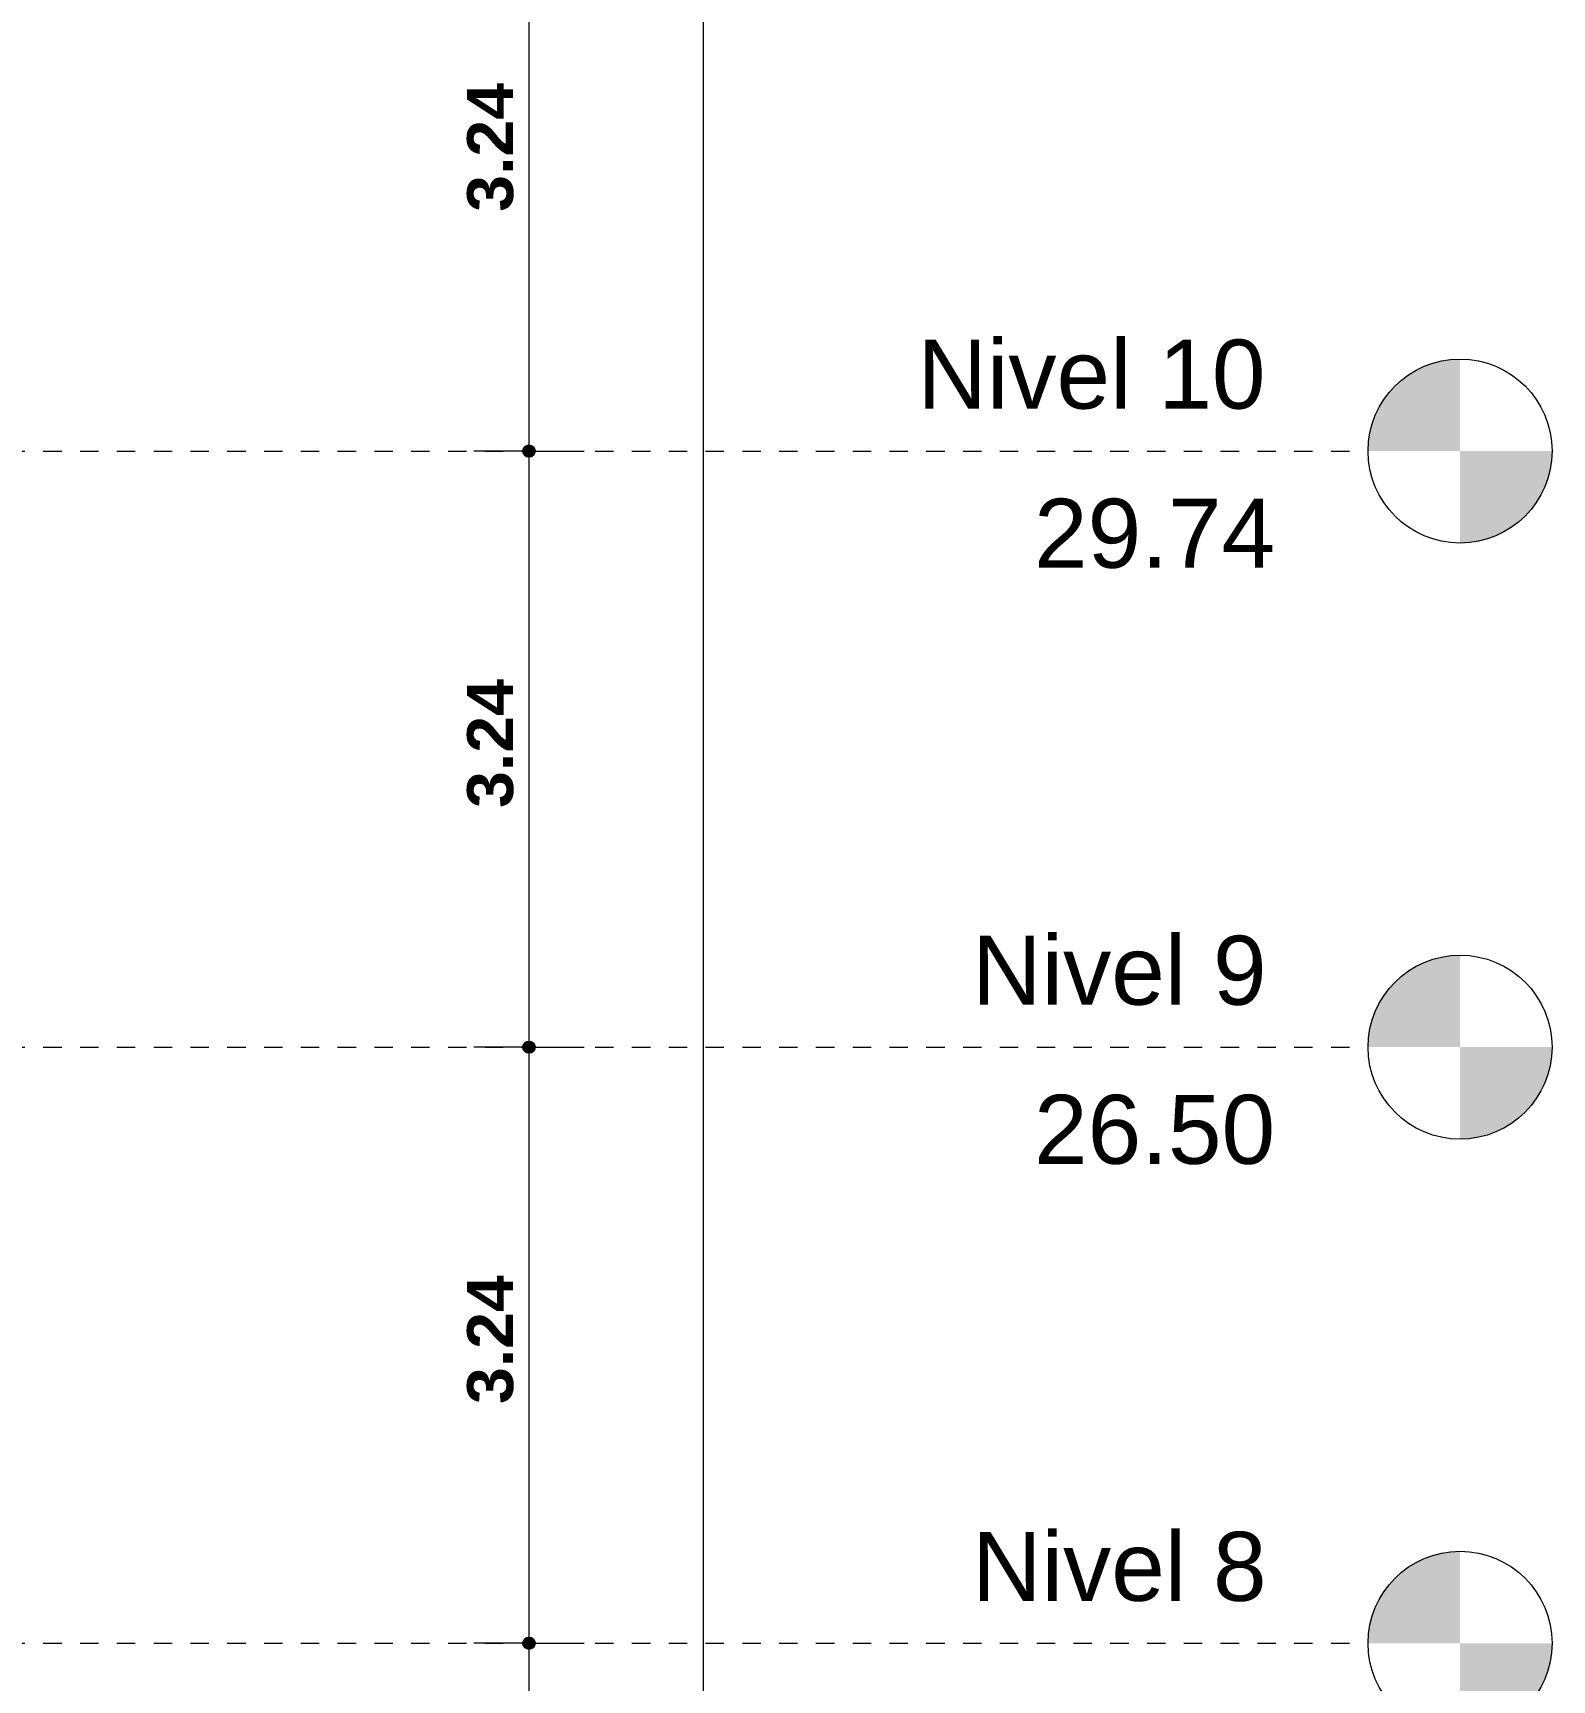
# Model space of a CAD drawing. Header units: metres. Extents: x -144 to 1000, y -717 to 29.
# Drawn here: x 243.67 to 251.92, y -633.31 to -624.35 of the extents above; entities that cross this region are included whole.
import ezdxf

# ---------------------------------------------------------------- set-up
doc = ezdxf.new("R2010")
doc.units = ezdxf.units.M
doc.linetypes.add('Punto 1 mm', pattern=[0.075, 0, -0.075])
doc.layers.get('0').update_dxf_attribs({"color": 1})
doc.layers.add('A-ANNO-DIMS', color=1, linetype='Continuous', lineweight=9)
doc.layers.add('A-FLOR-LEVL', color=51, linetype='Continuous', lineweight=9)
doc.styles.add('Arial', font='arial.ttf', dxfattribs={"height": 0.433594})
doc.styles.add('Arial Black_B', font='ariblk.ttf', dxfattribs={"width": 0.9, "height": 0.1875})

# ---------------------------------------------------------------- blocks, each defined once
blk = doc.blocks.new('ololo')
at = {"layer": 'A-ANNO-DIMS', "lineweight": 25}
h = blk.add_hatch(color=256, dxfattribs=at)
edge = h.paths.add_edge_path()
edge.add_arc((246.3615, -626.6254), 0.0313, 0, 360)
h = blk.add_hatch(color=256, dxfattribs=at)
edge = h.paths.add_edge_path()
edge.add_arc((246.3615, -626.6254), 0.0313, 0, 360)
h = blk.add_hatch(color=256, dxfattribs=at)
edge = h.paths.add_edge_path()
edge.add_arc((246.3615, -629.8654), 0.0313, 0, 360)
h = blk.add_hatch(color=256, dxfattribs=at)
edge = h.paths.add_edge_path()
edge.add_arc((246.3615, -629.8654), 0.0313, 0, 360)
h = blk.add_hatch(color=256, dxfattribs=at)
edge = h.paths.add_edge_path()
edge.add_arc((246.3615, -633.1054), 0.0313, 0, 360)
h = blk.add_hatch(color=256, dxfattribs=at)
edge = h.paths.add_edge_path()
edge.add_arc((246.3615, -633.1054), 0.0313, 0, 360)
at = {"layer": 'A-FLOR-LEVL'}
h = blk.add_hatch(color=256, dxfattribs=at)
edge = h.paths.add_edge_path()
edge.add_line((251.423, -626.6254), (250.923, -626.6254))
edge.add_arc((251.423, -626.6254), 0.5, 90, 180, ccw=False)
edge.add_line((251.423, -626.1254), (251.423, -626.6254))
h = blk.add_hatch(color=256, dxfattribs=at)
edge = h.paths.add_edge_path()
edge.add_line((251.423, -627.1254), (251.423, -626.6254))
edge.add_line((251.423, -626.6254), (251.923, -626.6254))
edge.add_arc((251.423, -626.6254), 0.5, 270, 360, ccw=False)
h = blk.add_hatch(color=256, dxfattribs=at)
edge = h.paths.add_edge_path()
edge.add_line((251.423, -629.8654), (250.923, -629.8654))
edge.add_arc((251.423, -629.8654), 0.5, 90, 180, ccw=False)
edge.add_line((251.423, -629.3654), (251.423, -629.8654))
h = blk.add_hatch(color=256, dxfattribs=at)
edge = h.paths.add_edge_path()
edge.add_line((251.423, -630.3654), (251.423, -629.8654))
edge.add_line((251.423, -629.8654), (251.923, -629.8654))
edge.add_arc((251.423, -629.8654), 0.5, 270, 360, ccw=False)
h = blk.add_hatch(color=256, dxfattribs=at)
edge = h.paths.add_edge_path()
edge.add_line((251.423, -633.1054), (250.923, -633.1054))
edge.add_arc((251.423, -633.1054), 0.5, 90, 180, ccw=False)
edge.add_line((251.423, -632.6054), (251.423, -633.1054))
h = blk.add_hatch(color=256, dxfattribs=at)
edge = h.paths.add_edge_path()
edge.add_line((251.423, -633.6054), (251.423, -633.1054))
edge.add_line((251.423, -633.1054), (251.923, -633.1054))
edge.add_arc((251.423, -633.1054), 0.5, 270, 360, ccw=False)
at = {"layer": 'A-ANNO-DIMS'}
for p, q in [((247.3088, -610.4254), (247.3088, -657.7654)), ((246.3615, -623.3854), (246.3615, -626.6254)), ((246.3615, -626.6254), (246.0615, -626.6254)), ((246.3615, -626.6254), (246.0615, -626.6254)), ((246.3615, -626.6254), (246.6615, -626.6254)), ((246.3615, -626.6254), (246.3615, -629.8654)), ((246.3615, -626.6254), (246.6615, -626.6254)), ((246.3615, -629.8654), (246.0615, -629.8654)), ((246.3615, -629.8654), (246.0615, -629.8654)), ((246.3615, -629.8654), (246.6615, -629.8654)), ((246.3615, -629.8654), (246.3615, -633.1054)), ((246.3615, -629.8654), (246.6615, -629.8654)), ((246.3615, -633.1054), (246.0615, -633.1054)), ((246.3615, -633.1054), (246.0615, -633.1054)), ((246.3615, -633.1054), (246.6615, -633.1054)), ((246.3615, -633.1054), (246.3615, -636.3454)), ((246.3615, -633.1054), (246.6615, -633.1054))]:
    blk.add_line(p, q, dxfattribs=at)
at = {"layer": 'A-ANNO-DIMS', "lineweight": 25}
for centre in [(246.3615, -626.6254), (246.3615, -626.6254), (246.3615, -629.8654), (246.3615, -629.8654), (246.3615, -633.1054), (246.3615, -633.1054)]:
    blk.add_circle(centre, 0.0313, dxfattribs=at)
at = {"layer": 'A-FLOR-LEVL', "color": 251, "linetype": 'Punto 1 mm', "true_color": 0x6c6c6c}
for p, q in [((237.7216, -626.6254), (250.923, -626.6254)), ((237.7216, -629.8654), (250.923, -629.8654)), ((237.7216, -633.1054), (250.923, -633.1054))]:
    blk.add_line(p, q, dxfattribs=at)
at = {"layer": 'A-FLOR-LEVL'}
for centre in [(251.423, -626.6254), (251.423, -629.8654), (251.423, -633.1054)]:
    blk.add_circle(centre, 0.5, dxfattribs=at)
at = {"layer": 'A-FLOR-LEVL', "style": 'Arial'}
for s, p in [('Nivel 10', (248.4728, -626.3949)), ('29.74', (249.1071, -627.2597)), ('Nivel 9', (248.7703, -629.6349)), ('26.50', (249.1071, -630.4997)), ('Nivel 8', (248.7703, -632.8749))]:
    blk.add_text(s, height=0.375, dxfattribs=at).set_placement(p)
at = {"layer": 'A-ANNO-DIMS', "char_height": 0.25, "width": 0.767402, "attachment_point": 1, "rotation": 90, "line_spacing_factor": 1.180619, "style": 'Arial Black_B', "bg_fill": 3, "box_fill_scale": 1.25, "bg_fill_color": 256, "bg_fill_true_color": 13158600, "bg_fill_transparency": 0}
for insert in [(246.0252, -625.3251), (246.0252, -628.5651), (246.0252, -631.8051)]:
    blk.add_mtext('3.24', dxfattribs=dict(at, insert=insert))

msp = doc.modelspace()

# ---------------------------------------------------------------- block references
at = {"color": 3}
msp.add_blockref('ololo', (0, 0), dxfattribs=at)

doc.saveas('drawing.dxf')
